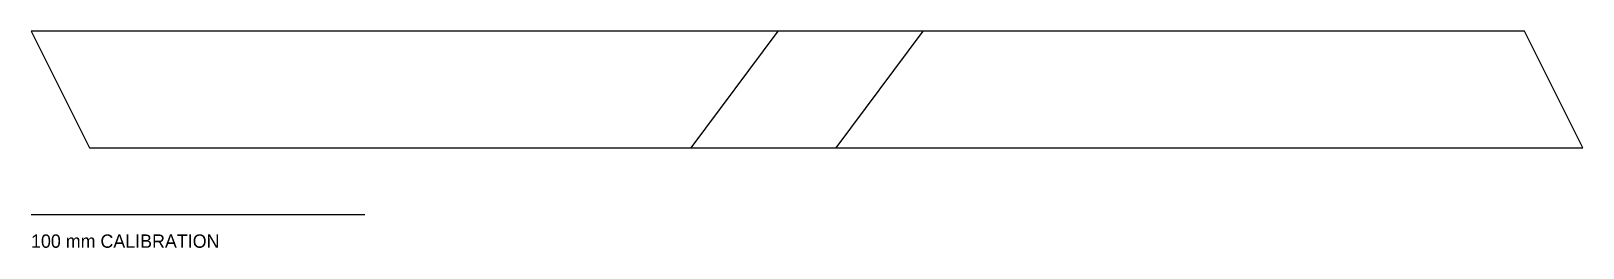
# Model space of a CAD drawing. Header units: millimetres. Extents: x 0 to 465, y -30 to 35.
import ezdxf

# ---------------------------------------------------------------- set-up
doc = ezdxf.new("R2010")
doc.units = ezdxf.units.MM
doc.layers.add('LAP', color=1, linetype='Continuous')
doc.layers.add('PROFILE', color=7, linetype='Continuous')

msp = doc.modelspace()

# ---------------------------------------------------------------- linework, layer by layer
msp.add_line((0, -20), (100, -20))
at = {"layer": 'LAP'}
msp.add_lwpolyline([(267.43, 35), (223.79, 35), (197.73, 0), (241.37, 0)], close=True, dxfattribs=at)
at = {"layer": 'PROFILE'}
msp.add_lwpolyline([(0, 35), (17.57, 0), (465.16, 0), (447.59, 35)], close=True, dxfattribs=at)

# ---------------------------------------------------------------- texts
msp.add_text('100 mm CALIBRATION', height=4).set_placement((0, -30))

doc.saveas('drawing.dxf')
